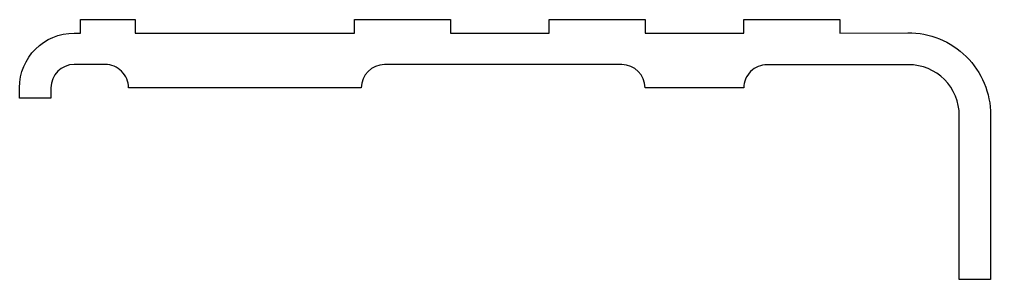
# Model space of a CAD drawing. Extents: x 205.8 to 276.6, y 285.1 to 304.1.
import ezdxf

# ---------------------------------------------------------------- set-up
doc = ezdxf.new("R2010")
doc.units = 0
doc.layers.get('0').update_dxf_attribs({"linetype": 'CONTINUOUS'})

msp = doc.modelspace()

# ---------------------------------------------------------------- linework, layer by layer
msp.add_lwpolyline([(213.72, 299.062), (213.72, 299.069, 0.414247), (212.02, 300.769), (209.765, 300.769, 0.413721), (208.065, 299.071), (208.064, 298.31), (205.761, 298.31), (205.762, 299.071, -0.413938), (209.765, 303.065), (210.217, 303.064), (210.217, 304.064), (214.218, 304.063), (214.218, 303.063), (230.218, 303.06), (230.218, 304.06), (237.217, 304.059), (237.218, 303.059), (244.426, 303.057), (244.426, 304.058), (251.426, 304.056), (251.427, 303.056), (258.637, 303.055), (258.637, 304.055), (265.638, 304.054), (265.635, 303.054), (270.604, 303.089, -0.416286), (276.646, 297.088), (276.645, 285.054), (274.345, 285.054), (274.361, 297.048, 0.414476), (270.662, 300.753), (260.335, 300.757, 0.414327), (258.634, 299.057), (258.634, 299.055), (251.428, 299.056), (251.428, 299.059, 0.414089), (249.729, 300.759, 0.00013), (232.413, 300.761, 0.414186), (230.713, 299.061), (230.713, 299.06), (213.721, 299.062)], format="xyb")

doc.saveas('drawing.dxf')
